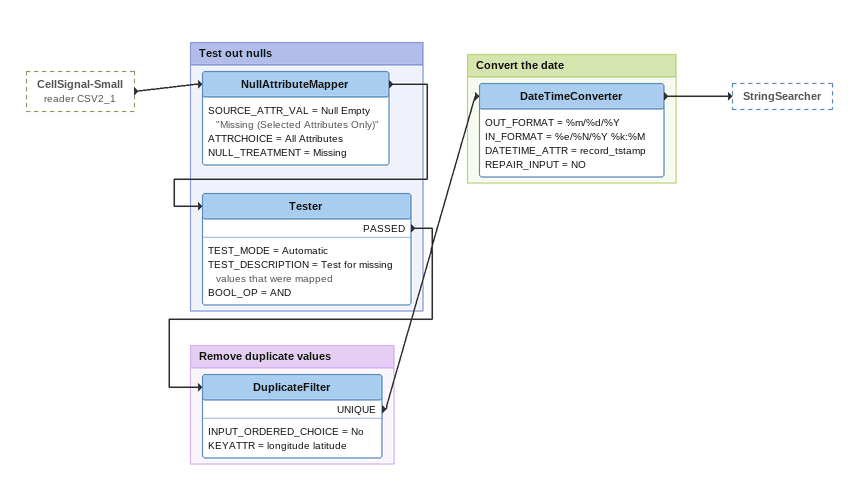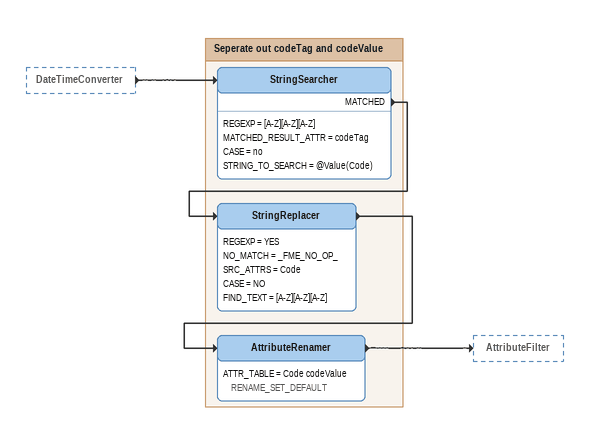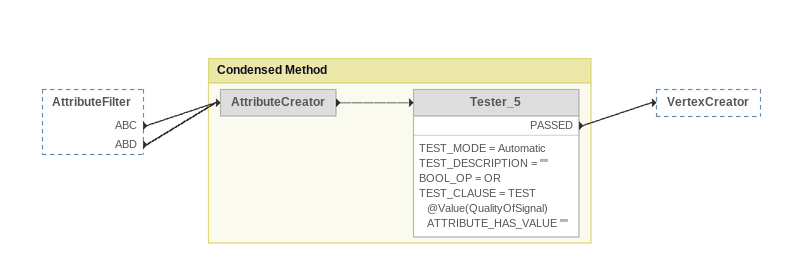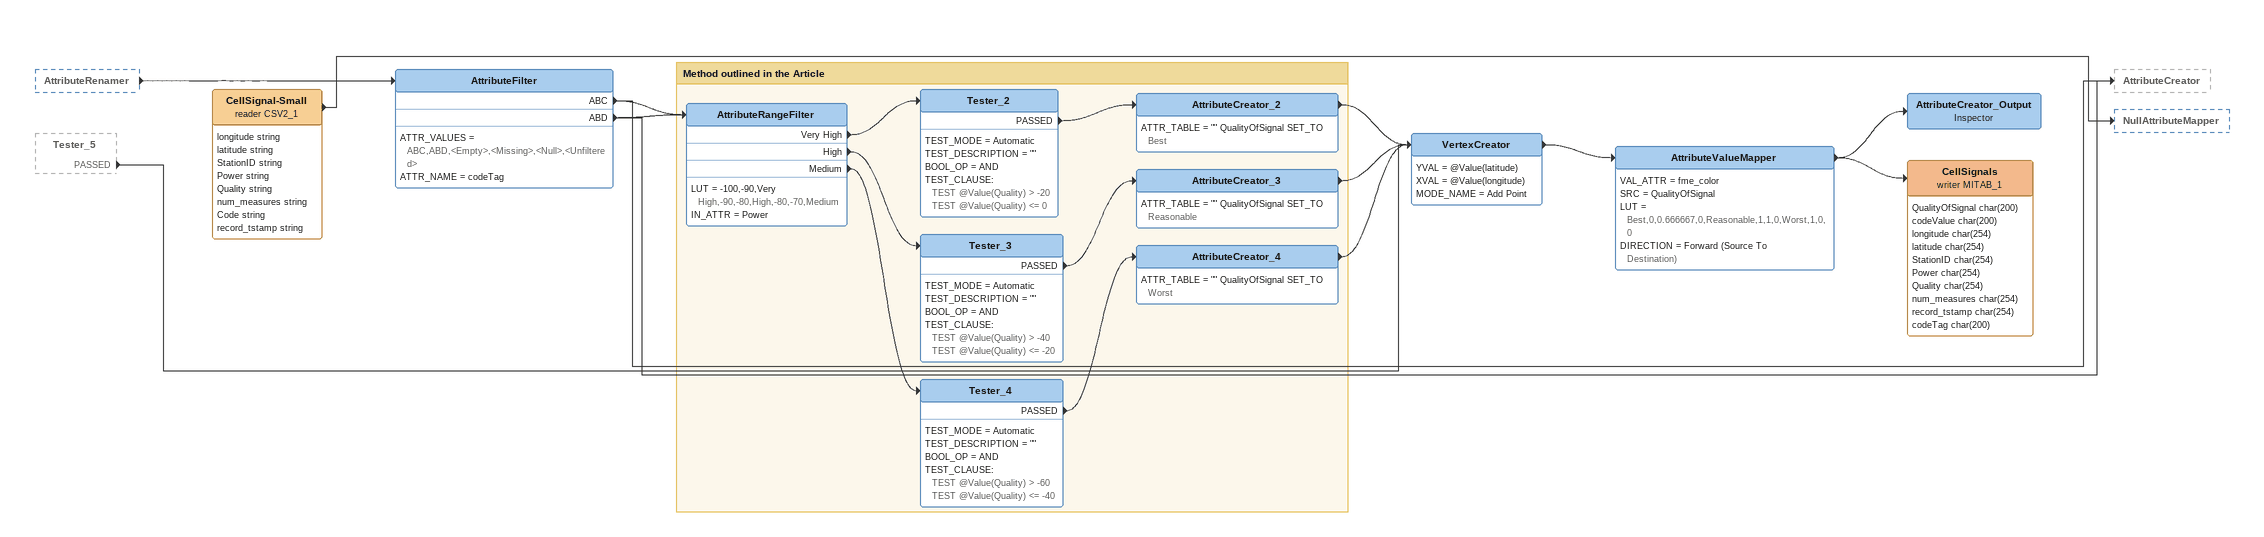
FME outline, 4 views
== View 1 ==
CellSignal-Small (reader CSV2_1) [outside]
    -> NullAttributeMapper

Bookmark: Test out nulls
NullAttributeMapper
    SOURCE_ATTR_VAL = Null Empty "Missing (Selected Attributes Only)"
    ATTRCHOICE = All Attributes
    NULL_TREATMENT = Missing
    -> Tester
Tester
    TEST_MODE = Automatic
    TEST_DESCRIPTION = Test for missing values that were mapped
    BOOL_OP = AND
    PASSED -> DuplicateFilter

Bookmark: Remove duplicate values
DuplicateFilter
    INPUT_ORDERED_CHOICE = No
    KEYATTR = longitude latitude
    UNIQUE -> DateTimeConverter

Bookmark: Convert the date
DateTimeConverter
    OUT_FORMAT = %m/%d/%Y
    IN_FORMAT = %e/%N/%Y %k:%M
    DATETIME_ATTR = record_tstamp
    REPAIR_INPUT = NO
    -> StringSearcher

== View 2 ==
DateTimeConverter [outside]
    -> StringSearcher

Bookmark: Seperate out codeTag and codeValue
StringSearcher
    REGEXP = [A-Z][A-Z][A-Z]
    MATCHED_RESULT_ATTR = codeTag
    CASE = no
    STRING_TO_SEARCH = @Value(Code)
    MATCHED -> StringReplacer
StringReplacer
    REGEXP = YES
    NO_MATCH = _FME_NO_OP_
    SRC_ATTRS = Code
    CASE = NO
    FIND_TEXT = [A-Z][A-Z][A-Z]
    -> AttributeRenamer
AttributeRenamer
    ATTR_TABLE = Code codeValue RENAME_SET_DEFAULT
    -> AttributeFilter

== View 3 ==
AttributeFilter [outside]
    ABC -> AttributeCreator
    ABD -> AttributeCreator

Bookmark: Condensed Method
AttributeCreator [off]
    -> Tester_5 [off]
Tester_5 [off]
    TEST_MODE = Automatic
    TEST_DESCRIPTION = ""
    BOOL_OP = OR
    TEST_CLAUSE = TEST @Value(QualityOfSignal) ATTRIBUTE_HAS_VALUE ""
    PASSED -> VertexCreator

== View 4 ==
AttributeRenamer [outside]
    -> AttributeFilter
Tester_5 [outside]
    PASSED -> VertexCreator
CellSignal-Small (reader CSV2_1)
    attributes: longitude string, latitude string, StationID string, Power string, Quality string, num_measures string, Code string, record_tstamp string
    -> NullAttributeMapper
AttributeFilter
    ATTR_VALUES = ABC,ABD,<Empty>,<Missing>,<Null>,<Unfiltered>
    ATTR_NAME = codeTag
    ABC -> AttributeCreator
    ABC -> AttributeRangeFilter
    ABD -> AttributeCreator
    ABD -> AttributeRangeFilter
VertexCreator
    YVAL = @Value(latitude)
    XVAL = @Value(longitude)
    MODE_NAME = Add Point
    -> AttributeValueMapper
AttributeValueMapper
    VAL_ATTR = fme_color
    SRC = QualityOfSignal
    LUT = Best,0,0.666667,0,Reasonable,1,1,0,Worst,1,0,0
    DIRECTION = Forward (Source To Destination)
    -> CellSignals (writer MITAB_1)
    -> AttributeCreator_Output
AttributeCreator_Output: Inspector
CellSignals (writer MITAB_1)
    attributes: QualityOfSignal char(200), codeValue char(200), longitude char(254), latitude char(254), StationID char(254), Power char(254), Quality char(254), num_measures char(254), record_tstamp char(254), codeTag char(200)

Bookmark: Method outlined in the Article
AttributeRangeFilter
    LUT = -100,-90,Very High,-90,-80,High,-80,-70,Medium
    IN_ATTR = Power
    Very High -> Tester_2
    High -> Tester_3
    Medium -> Tester_4
Tester_2
    TEST_MODE = Automatic
    TEST_DESCRIPTION = ""
    BOOL_OP = AND
    TEST_CLAUSE:
      TEST @Value(Quality) > -20
      TEST @Value(Quality) <= 0
    PASSED -> AttributeCreator_2
AttributeCreator_2
    ATTR_TABLE = "" QualityOfSignal SET_TO Best
    -> VertexCreator
Tester_3
    TEST_MODE = Automatic
    TEST_DESCRIPTION = ""
    BOOL_OP = AND
    TEST_CLAUSE:
      TEST @Value(Quality) > -40
      TEST @Value(Quality) <= -20
    PASSED -> AttributeCreator_3
AttributeCreator_3
    ATTR_TABLE = "" QualityOfSignal SET_TO Reasonable
    -> VertexCreator
Tester_4
    TEST_MODE = Automatic
    TEST_DESCRIPTION = ""
    BOOL_OP = AND
    TEST_CLAUSE:
      TEST @Value(Quality) > -60
      TEST @Value(Quality) <= -40
    PASSED -> AttributeCreator_4
AttributeCreator_4
    ATTR_TABLE = "" QualityOfSignal SET_TO Worst
    -> VertexCreator
